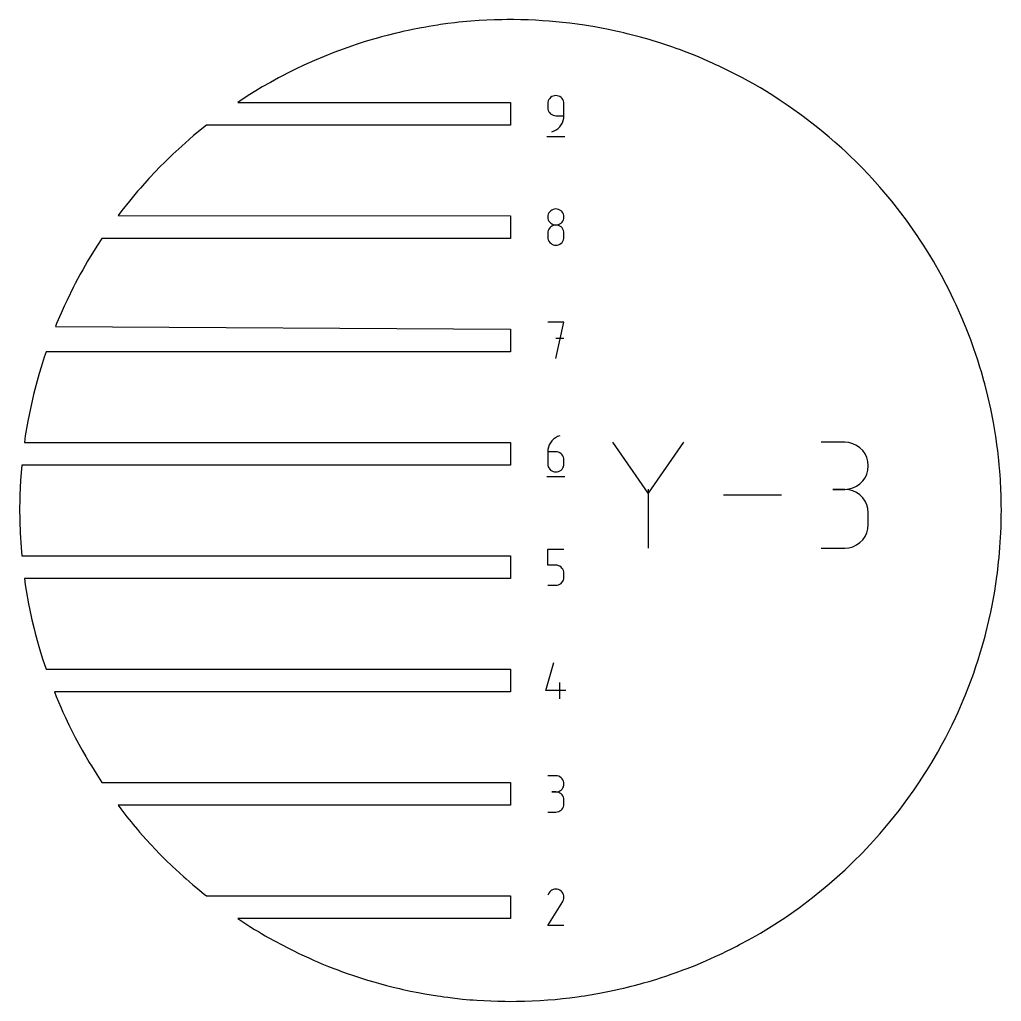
# Model space of a CAD drawing. Extents: x 0 to 1000, y 0 to 1000.
# Drawn here: x 200.6 to 373.8, y 208.8 to 382 of the extents above; entities that cross this region are included whole.
import ezdxf

# ---------------------------------------------------------------- set-up
doc = ezdxf.new("R2010")
doc.units = 0

msp = doc.modelspace()

# ---------------------------------------------------------------- linework, layer by layer
at = {"layer": 'annotation', "color": 1}
for p, q in [((293.825461, 367.457235), (293.802516, 367.20156)), ((293.802516, 367.20156), (293.802516, 366.489959)), ((293.891598, 367.697935), (293.825461, 367.457235)), ((293.996876, 367.919628), (293.891598, 367.697935)), ((294.137244, 368.118281), (293.996876, 367.919628)), ((294.308655, 368.289859), (294.137244, 368.118281)), ((294.507057, 368.43033), (294.308655, 368.289859)), ((294.7284, 368.53566), (294.507057, 368.43033)), ((294.968635, 368.601815), (294.7284, 368.53566)), ((295.223712, 368.624764), (294.968635, 368.601815)), ((295.479318, 368.601815), (295.223712, 368.624764)), ((295.223712, 368.624764), (295.223712, 368.624764)), ((295.719834, 368.53566), (295.479318, 368.601815)), ((295.94126, 368.43033), (295.719834, 368.53566)), ((296.139596, 368.289859), (295.94126, 368.43033)), ((296.310841, 368.118281), (296.139596, 368.289859)), ((296.450995, 367.919628), (296.310841, 368.118281)), ((296.556058, 367.697935), (296.450995, 367.919628)), ((296.62203, 367.457235), (296.556058, 367.697935)), ((296.644909, 367.20156), (296.62203, 367.457235)), ((296.644909, 365.067157), (296.644909, 367.20156)), ((296.644909, 367.20156), (296.644909, 367.20156)), ((293.802516, 366.489959), (293.802516, 366.489959)), ((293.802516, 366.489959), (293.825461, 366.234298)), ((293.825461, 366.234298), (293.891598, 365.993635)), ((293.891598, 365.993635), (293.996876, 365.771995)), ((293.996876, 365.771995), (294.137244, 365.573406)), ((294.137244, 365.573406), (294.308655, 365.401894)), ((294.308655, 365.401894), (294.507057, 365.261487)), ((294.507057, 365.261487), (294.7284, 365.15621)), ((294.7284, 365.15621), (294.968635, 365.090091)), ((294.968635, 365.090091), (295.223712, 365.067157)), ((295.223712, 365.067157), (296.644909, 365.067157)), ((296.172295, 363.462494), (296.373281, 363.828101)), ((296.373281, 363.828101), (296.521615, 364.220891)), ((296.521615, 364.220891), (296.613443, 364.635648)), ((296.613443, 364.635648), (296.644909, 365.067157)), ((294.512512, 362.224764), (294.918932, 362.376216)), ((294.512512, 362.224764), (294.512512, 362.224764)), ((294.918932, 362.376216), (295.291976, 362.580931)), ((295.291976, 362.580931), (295.627787, 362.833693)), ((295.627787, 362.833693), (295.922512, 363.129286)), ((295.922512, 363.129286), (296.172295, 363.462494)), ((293.624916, 361.424764), (296.824916, 361.424764)), ((294.309885, 348.282385), (294.138508, 348.111142)), ((294.508273, 348.422652), (294.309885, 348.282385)), ((294.729633, 348.527877), (294.508273, 348.422652)), ((294.969925, 348.593994), (294.729633, 348.527877)), ((295.225108, 348.616937), (294.969925, 348.593994)), ((295.48029, 348.593994), (295.225108, 348.616937)), ((295.225108, 348.616937), (295.225108, 348.616937)), ((295.720582, 348.527877), (295.48029, 348.593994)), ((295.941942, 348.422652), (295.720582, 348.527877)), ((296.14033, 348.282385), (295.941942, 348.422652)), ((296.311708, 348.111142), (296.14033, 348.282385)), ((293.826843, 347.452227), (293.803911, 347.197747)), ((293.803911, 347.197747), (293.803911, 347.197747)), ((293.803911, 347.197747), (293.826857, 346.942073)), ((293.892947, 347.691997), (293.826843, 347.452227)), ((293.826857, 346.942073), (293.892993, 346.701373)), ((293.998182, 347.912991), (293.892947, 347.691997)), ((293.892993, 346.701373), (293.998271, 346.479679)), ((294.138508, 348.111142), (293.998182, 347.912991)), ((293.998271, 346.479679), (294.13864, 346.281027)), ((296.311576, 346.281027), (296.451944, 346.479679)), ((296.452034, 347.912991), (296.311708, 348.111142)), ((296.451944, 346.479679), (296.557222, 346.701373)), ((296.557268, 347.691997), (296.452034, 347.912991)), ((296.557222, 346.701373), (296.623359, 346.942073)), ((296.623372, 347.452227), (296.557268, 347.691997)), ((296.623359, 346.942073), (296.646304, 347.197747)), ((296.646304, 347.197747), (296.623372, 347.452227)), ((296.646304, 347.197747), (296.646304, 347.197747)), ((293.892947, 344.847904), (293.826843, 344.607297)), ((293.998182, 345.069528), (293.892947, 344.847904)), ((294.138508, 345.26813), (293.998182, 345.069528)), ((294.309885, 345.439675), (294.138508, 345.26813)), ((294.13864, 346.281027), (294.31005, 346.109449)), ((294.508273, 345.580125), (294.309885, 345.439675)), ((294.31005, 346.109449), (294.508452, 345.968978)), ((294.729633, 345.685444), (294.508273, 345.580125)), ((294.508452, 345.968978), (294.729795, 345.863648)), ((294.969925, 345.751596), (294.729633, 345.685444)), ((294.729795, 345.863648), (294.970031, 345.797492)), ((295.225108, 345.774544), (294.969925, 345.751596)), ((294.970031, 345.797492), (295.225108, 345.774544)), ((295.225108, 345.774544), (295.480185, 345.797492)), ((295.48029, 345.75161), (295.225108, 345.774544)), ((295.225108, 345.774544), (295.225108, 345.774544)), ((295.225108, 345.774544), (295.225108, 345.774544)), ((295.480185, 345.797492), (295.72042, 345.863648)), ((295.720582, 345.685491), (295.48029, 345.75161)), ((295.72042, 345.863648), (295.941763, 345.968978)), ((295.941942, 345.580214), (295.720582, 345.685491)), ((295.941763, 345.968978), (296.140165, 346.109449)), ((296.14033, 345.439807), (295.941942, 345.580214)), ((296.140165, 346.109449), (296.311576, 346.281027)), ((296.311708, 345.268295), (296.14033, 345.439807)), ((296.452034, 345.069706), (296.311708, 345.268295)), ((296.557268, 344.848066), (296.452034, 345.069706)), ((296.623372, 344.607403), (296.557268, 344.848066)), ((293.826843, 344.607297), (293.803911, 344.351742)), ((293.803911, 344.351742), (293.803911, 343.643753)), ((293.803911, 343.643753), (293.803911, 343.643753)), ((293.803911, 343.643753), (293.826857, 343.388216)), ((293.826857, 343.388216), (293.892993, 343.147884)), ((293.892993, 343.147884), (293.998271, 342.926725)), ((293.998271, 342.926725), (294.13864, 342.728706)), ((296.311576, 342.728706), (296.451944, 342.926725)), ((296.451944, 342.926725), (296.557222, 343.147884)), ((296.557222, 343.147884), (296.623359, 343.388216)), ((296.623359, 343.388216), (296.646304, 343.643753)), ((296.646304, 344.351742), (296.623372, 344.607403)), ((296.646304, 343.643753), (296.646304, 344.351742)), ((296.646304, 344.351742), (296.646304, 344.351742)), ((294.13864, 342.728706), (294.31005, 342.557794)), ((294.31005, 342.557794), (294.508452, 342.417956)), ((294.508452, 342.417956), (294.729795, 342.31316)), ((294.729795, 342.31316), (294.970031, 342.247373)), ((294.970031, 342.247373), (295.225108, 342.224563)), ((295.225108, 342.224563), (295.480185, 342.247373)), ((295.225108, 342.224563), (295.225108, 342.224563)), ((295.480185, 342.247373), (295.72042, 342.31316)), ((295.72042, 342.31316), (295.941763, 342.417956)), ((295.941763, 342.417956), (296.140165, 342.557794)), ((296.140165, 342.557794), (296.311576, 342.728706)), ((296.645765, 328.624763), (293.79976, 328.624763)), ((295.222963, 322.224763), (296.645765, 328.624763)), ((296.645765, 325.774745), (295.222963, 325.774745)), ((295.528935, 308.472111), (295.155333, 308.266431)), ((295.936072, 308.624763), (295.528935, 308.472111)), ((295.936072, 308.624763), (295.936072, 308.624763)), ((293.924587, 306.622967), (293.832736, 306.207334)), ((294.072984, 307.016491), (293.924587, 306.622967)), ((294.274093, 307.382753), (294.072984, 307.016491)), ((294.524077, 307.716599), (294.274093, 307.382753)), ((294.819102, 308.012876), (294.524077, 307.716599)), ((295.155333, 308.266431), (294.819102, 308.012876)), ((311.534016, 298.460141), (305.2942, 307.483766)), ((317.772658, 307.483766), (311.534016, 298.460141)), ((346.185579, 307.461477), (342.031568, 307.461477)), ((346.932688, 307.394418), (346.185579, 307.461477)), ((347.635692, 307.201164), (346.932688, 307.394418)), ((348.282897, 306.893601), (347.635692, 307.201164)), ((348.862612, 306.483615), (348.282897, 306.893601)), ((293.832736, 306.207334), (293.801267, 305.774744)), ((293.801267, 305.774744), (293.801267, 303.647565)), ((295.222464, 305.774744), (293.801267, 305.774744)), ((295.478069, 305.751934), (295.222464, 305.774744)), ((295.718585, 305.686147), (295.478069, 305.751934)), ((295.940011, 305.581351), (295.718585, 305.686147)), ((296.138347, 305.441513), (295.940011, 305.581351)), ((296.309592, 305.270601), (296.138347, 305.441513)), ((296.449746, 305.072582), (296.309592, 305.270601)), ((296.554809, 304.851423), (296.449746, 305.072582)), ((296.620781, 304.611091), (296.554809, 304.851423)), ((349.363144, 305.983091), (348.862612, 306.483615)), ((349.772801, 305.403915), (349.363144, 305.983091)), ((350.079889, 304.757972), (349.772801, 305.403915)), ((293.801267, 303.647565), (293.801267, 303.647565)), ((293.801267, 303.647565), (293.824213, 303.391905)), ((293.824213, 303.391905), (293.890349, 303.151241)), ((293.890349, 303.151241), (293.995627, 302.929601)), ((296.449746, 302.929601), (296.554809, 303.151241)), ((296.554809, 303.151241), (296.620781, 303.391905)), ((296.64366, 304.355555), (296.620781, 304.611091)), ((296.620781, 303.391905), (296.64366, 303.647565)), ((296.64366, 303.647565), (296.64366, 304.355555)), ((296.64366, 304.355555), (296.64366, 304.355555)), ((350.272716, 304.057149), (350.079889, 304.757972)), ((350.33959, 303.313331), (350.272716, 304.057149)), ((350.272716, 302.566021), (350.33959, 303.313331)), ((350.33959, 303.313331), (350.33959, 303.313331)), ((293.623266, 301.424763), (296.823266, 301.424763)), ((293.995627, 302.929601), (294.135996, 302.731012)), ((294.135996, 302.731012), (294.307406, 302.559501)), ((294.307406, 302.559501), (294.505808, 302.419093)), ((294.505808, 302.419093), (294.727151, 302.313817)), ((294.727151, 302.313817), (294.967387, 302.247698)), ((294.967387, 302.247698), (295.222464, 302.224763)), ((295.222464, 302.224763), (295.478069, 302.247698)), ((295.222464, 302.224763), (295.222464, 302.224763)), ((295.478069, 302.247698), (295.718585, 302.313817)), ((295.718585, 302.313817), (295.940011, 302.419093)), ((295.940011, 302.419093), (296.138347, 302.559501)), ((296.138347, 302.559501), (296.309592, 302.731012)), ((296.309592, 302.731012), (296.449746, 302.929601)), ((349.772801, 301.214493), (350.079889, 301.862479)), ((350.079889, 301.862479), (350.272716, 302.566021)), ((347.635692, 299.413896), (348.282897, 299.721765)), ((348.282897, 299.721765), (348.862612, 300.132347)), ((348.862612, 300.132347), (349.363144, 300.633852)), ((349.363144, 300.633852), (349.772801, 301.214493)), ((311.534016, 299.186302), (311.534016, 288.776051)), ((335.018374, 298.129909), (324.789957, 298.129909)), ((346.185579, 299.153454), (344.105641, 299.153454)), ((344.105641, 299.153454), (346.185579, 299.153454)), ((346.185579, 299.153454), (346.932688, 299.22053)), ((346.932688, 299.086395), (346.185579, 299.153454)), ((346.185579, 299.153454), (346.185579, 299.153454)), ((346.932688, 299.22053), (347.635692, 299.413896)), ((347.635692, 298.893141), (346.932688, 299.086395)), ((348.282897, 298.585578), (347.635692, 298.893141)), ((348.862612, 298.175592), (348.282897, 298.585578)), ((349.363144, 297.675068), (348.862612, 298.175592)), ((349.772801, 297.095892), (349.363144, 297.675068)), ((350.079889, 296.44995), (349.772801, 297.095892)), ((350.272716, 295.749127), (350.079889, 296.44995)), ((350.33959, 295.005309), (350.272716, 295.749127)), ((350.33959, 292.92537), (350.33959, 295.005309)), ((350.33959, 295.005309), (350.33959, 295.005309)), ((350.272716, 292.181243), (350.33959, 292.92537)), ((349.772801, 290.834265), (350.079889, 291.480256)), ((350.079889, 291.480256), (350.272716, 292.181243)), ((347.635692, 289.037402), (348.282897, 289.34484)), ((348.282897, 289.34484), (348.862612, 289.754701)), ((348.862612, 289.754701), (349.363144, 290.255128)), ((349.363144, 290.255128), (349.772801, 290.834265)), ((293.801254, 285.774744), (293.801254, 288.624763)), ((293.801254, 288.624763), (296.643647, 288.624763)), ((342.031568, 288.777224), (346.185579, 288.777224)), ((346.185579, 288.777224), (346.932688, 288.844245)), ((346.185579, 288.777224), (346.185579, 288.777224)), ((346.932688, 288.844245), (347.635692, 289.037402)), ((295.222451, 285.774744), (293.801254, 285.774744)), ((295.477634, 285.751934), (295.222451, 285.774744)), ((295.717925, 285.686147), (295.477634, 285.751934)), ((295.939285, 285.581351), (295.717925, 285.686147)), ((296.137674, 285.441513), (295.939285, 285.581351)), ((296.309051, 285.270601), (296.137674, 285.441513)), ((296.449377, 285.072582), (296.309051, 285.270601)), ((296.554612, 284.851423), (296.449377, 285.072582)), ((296.620715, 284.611091), (296.554612, 284.851423)), ((296.643647, 284.355555), (296.620715, 284.611091)), ((296.643647, 283.647565), (296.643647, 284.355555)), ((296.643647, 284.355555), (296.643647, 284.355555)), ((295.477528, 282.247698), (295.717763, 282.313816)), ((295.717763, 282.313816), (295.939107, 282.419093)), ((295.939107, 282.419093), (296.137508, 282.559501)), ((296.137508, 282.559501), (296.308919, 282.731012)), ((296.308919, 282.731012), (296.449288, 282.929601)), ((296.449288, 282.929601), (296.554565, 283.151241)), ((296.554565, 283.151241), (296.620702, 283.391904)), ((296.620702, 283.391904), (296.643647, 283.647565)), ((293.801254, 282.224763), (295.222451, 282.224763)), ((295.222451, 282.224763), (295.477528, 282.247698)), ((295.222451, 282.224763), (295.222451, 282.224763)), ((293.446162, 263.647565), (294.865352, 268.624763)), ((295.93456, 262.224763), (295.93456, 265.067156)), ((296.999755, 263.647565), (293.446162, 263.647565)), ((295.225104, 248.617338), (293.803908, 248.617338)), ((295.48071, 248.594395), (295.225104, 248.617338)), ((295.721226, 248.528278), (295.48071, 248.594395)), ((295.942652, 248.423052), (295.721226, 248.528278)), ((296.140988, 248.282785), (295.942652, 248.423052)), ((296.312233, 248.111543), (296.140988, 248.282785)), ((296.452387, 247.913392), (296.312233, 248.111543)), ((296.55745, 247.692398), (296.452387, 247.913392)), ((296.623421, 247.452628), (296.55745, 247.692398)), ((295.721226, 245.864049), (295.942652, 245.969379)), ((295.942652, 245.969379), (296.140988, 246.109849)), ((296.140988, 246.109849), (296.312233, 246.281428)), ((296.312233, 246.281428), (296.452387, 246.48008)), ((296.452387, 246.48008), (296.55745, 246.701773)), ((296.55745, 246.701773), (296.623421, 246.942474)), ((296.646301, 247.198148), (296.623421, 247.452628)), ((296.623421, 246.942474), (296.646301, 247.198148)), ((296.646301, 247.198148), (296.646301, 247.198148)), ((295.225104, 245.774945), (294.513503, 245.774945)), ((294.513503, 245.774945), (295.225104, 245.774945)), ((295.225104, 245.774945), (295.48071, 245.797893)), ((295.48071, 245.752002), (295.225104, 245.774945)), ((295.225104, 245.774945), (295.225104, 245.774945)), ((295.48071, 245.797893), (295.721226, 245.864049)), ((295.721226, 245.685885), (295.48071, 245.752002)), ((295.942652, 245.580659), (295.721226, 245.685885)), ((296.140988, 245.440392), (295.942652, 245.580659)), ((296.312233, 245.26915), (296.140988, 245.440392)), ((296.452387, 245.070998), (296.312233, 245.26915)), ((296.55745, 244.850005), (296.452387, 245.070998)), ((296.623421, 244.610235), (296.55745, 244.850005)), ((296.646301, 244.355755), (296.623421, 244.610235)), ((296.646301, 243.644153), (296.646301, 244.355755)), ((296.646301, 244.355755), (296.646301, 244.355755)), ((295.942652, 242.41916), (296.140988, 242.559384)), ((296.140988, 242.559384), (296.312233, 242.730593)), ((296.312233, 242.730593), (296.452387, 242.928731)), ((296.452387, 242.928731), (296.55745, 243.149742)), ((296.55745, 243.149742), (296.623421, 243.389568)), ((296.623421, 243.389568), (296.646301, 243.644153)), ((293.803908, 242.224963), (295.225104, 242.224963)), ((295.225104, 242.224963), (295.48071, 242.247893)), ((295.225104, 242.224963), (295.225104, 242.224963)), ((295.48071, 242.247893), (295.721226, 242.313977)), ((295.721226, 242.313977), (295.942652, 242.41916)), ((295.217948, 228.624607), (294.975945, 228.602137)), ((295.462518, 228.605355), (295.217948, 228.624607)), ((293.993579, 227.913109), (293.806949, 227.555101)), ((294.141684, 228.123125), (293.993579, 227.913109)), ((294.319378, 228.29844), (294.141684, 228.123125)), ((294.521256, 228.43765), (294.319378, 228.29844)), ((294.741913, 228.53935), (294.521256, 228.43765)), ((294.975945, 228.602137), (294.741913, 228.53935)), ((295.70425, 228.542979), (295.462518, 228.605355)), ((295.93774, 228.436074), (295.70425, 228.542979)), ((296.146572, 228.287783), (295.93774, 228.436074)), ((295.93774, 228.436074), (295.93774, 228.436074)), ((296.321179, 228.109835), (296.146572, 228.287783)), ((296.460006, 227.907683), (296.321179, 228.109835)), ((296.561503, 227.686782), (296.460006, 227.907683)), ((296.624117, 227.452585), (296.561503, 227.686782)), ((296.563131, 226.724755), (296.626483, 226.966118)), ((296.646294, 227.210545), (296.624117, 227.452585)), ((296.626483, 226.966118), (296.646294, 227.210545)), ((293.802935, 222.224711), (296.429399, 226.452981)), ((296.429399, 226.452981), (296.432539, 226.456866)), ((296.429399, 226.452981), (296.429399, 226.452981)), ((296.432539, 226.456866), (296.43555, 226.460785)), ((296.43555, 226.460785), (296.438452, 226.464769)), ((296.438452, 226.464769), (296.441265, 226.468852)), ((296.441265, 226.468852), (296.444008, 226.473068)), ((296.444008, 226.473068), (296.446702, 226.477449)), ((296.446702, 226.477449), (296.449366, 226.482028)), ((296.449366, 226.482028), (296.452021, 226.486838)), ((296.452021, 226.486838), (296.454685, 226.491912)), ((296.454685, 226.491912), (296.563131, 226.724755)), ((296.454685, 226.491912), (296.454685, 226.491912)), ((296.645328, 222.224711), (293.802935, 222.224711))]:
    msp.add_line(p, q, dxfattribs=at)
at = {"layer": 'boundary', "color": 5}
for p, q in [((274.34954, 381.054493), (273.570666, 380.935542)), ((274.864481, 381.133136), (274.34954, 381.054493)), ((276.142881, 381.310129), (274.864481, 381.133136)), ((277.407619, 381.467075), (276.142881, 381.310129)), ((278.117642, 381.544664), (277.407619, 381.467075)), ((278.800842, 381.614239), (278.117642, 381.544664)), ((280.249424, 381.740005), (278.800842, 381.614239)), ((281.667817, 381.840754), (280.249424, 381.740005)), ((283.054605, 381.917547), (281.667817, 381.840754)), ((284.40241, 381.971425), (283.054605, 381.917547)), ((285.726381, 382.004017), (284.40241, 381.971425)), ((286.55332, 382.016627), (285.726381, 382.004017)), ((287.224983, 382.019216), (286.55332, 382.016627)), ((287.734337, 382.015298), (287.224983, 382.019216)), ((289.055643, 381.997594), (287.734337, 382.015298)), ((290.358314, 381.960618), (289.055643, 381.997594)), ((291.632522, 381.905939), (290.358314, 381.960618)), ((292.854558, 381.836279), (291.632522, 381.905939)), ((294.034551, 381.753038), (292.854558, 381.836279)), ((295.207453, 381.655061), (294.034551, 381.753038)), ((296.376957, 381.542303), (295.207453, 381.655061)), ((297.670664, 381.391379), (296.376957, 381.542303)), ((298.977912, 381.219535), (297.670664, 381.391379)), ((300.300565, 381.026203), (298.977912, 381.219535)), ((300.959262, 380.920288), (300.300565, 381.026203)), ((265.72411, 379.307377), (264.466316, 378.980903)), ((266.802942, 379.576323), (265.72411, 379.307377)), ((267.642944, 379.773661), (266.802942, 379.576323)), ((268.203259, 379.905291), (267.642944, 379.773661)), ((269.465393, 380.183492), (268.203259, 379.905291)), ((269.963816, 380.28771), (269.465393, 380.183492)), ((271.167902, 380.519135), (269.963816, 380.28771)), ((272.25961, 380.716723), (271.167902, 380.519135)), ((272.788753, 380.805038), (272.25961, 380.716723)), ((273.570666, 380.935542), (272.788753, 380.805038)), ((302.103794, 380.729527), (300.959262, 380.920288)), ((303.250507, 380.524874), (302.103794, 380.729527)), ((304.492117, 380.28771), (303.250507, 380.524874)), ((305.785691, 380.009136), (304.492117, 380.28771)), ((306.672164, 379.804973), (305.785691, 380.009136)), ((307.216696, 379.679562), (306.672164, 379.804973)), ((307.815968, 379.532666), (307.216696, 379.679562)), ((308.967545, 379.246122), (307.815968, 379.532666)), ((259.973251, 377.625039), (259.326769, 377.405973)), ((260.894873, 377.921575), (259.973251, 377.625039)), ((261.394233, 378.075019), (260.894873, 377.921575)), ((262.423453, 378.391277), (261.394233, 378.075019)), ((263.915708, 378.827947), (262.423453, 378.391277)), ((264.466316, 378.980903), (263.915708, 378.827947)), ((310.167862, 378.931771), (308.967545, 379.246122)), ((311.693727, 378.490557), (310.167862, 378.931771)), ((312.418602, 378.270005), (311.693727, 378.490557)), ((313.577989, 377.912507), (312.418602, 378.270005)), ((314.829824, 377.507183), (313.577989, 377.912507)), ((256.065055, 376.227144), (254.34905, 375.535377)), ((257.715665, 376.835795), (256.065055, 376.227144)), ((259.326769, 377.405973), (257.715665, 376.835795)), ((315.865586, 377.143491), (314.829824, 377.507183)), ((316.432696, 376.944357), (315.865586, 377.143491)), ((317.013998, 376.731592), (316.432696, 376.944357)), ((318.39673, 376.220873), (317.013998, 376.731592)), ((319.780609, 375.666559), (318.39673, 376.220873)), ((252.651562, 374.824927), (250.760608, 373.967046)), ((254.34905, 375.535377), (252.651562, 374.824927)), ((320.488428, 375.372289), (319.780609, 375.666559)), ((321.924824, 374.769272), (320.488428, 375.372289)), ((322.832223, 374.358343), (321.924824, 374.769272)), ((323.346908, 374.125262), (322.832223, 374.358343)), ((324.008198, 373.815571), (323.346908, 374.125262)), ((248.116672, 372.681427), (246.908958, 372.064288)), ((249.283405, 373.271065), (248.116672, 372.681427)), ((250.760608, 373.967046), (249.283405, 373.271065)), ((325.22434, 373.24476), (324.008198, 373.815571)), ((326.377358, 372.658934), (325.22434, 373.24476)), ((327.573178, 372.045086), (326.377358, 372.658934)), ((244.869118, 370.953), (243.43791, 370.138402)), ((246.268713, 371.727137), (244.869118, 370.953)), ((246.908958, 372.064288), (246.268713, 371.727137)), ((328.180268, 371.727137), (327.573178, 372.045086)), ((329.197077, 371.167783), (328.180268, 371.727137)), ((329.963501, 370.733813), (329.197077, 371.167783)), ((331.306027, 369.9654), (329.963501, 370.733813)), ((242.743749, 369.723541), (240.760908, 368.50578)), ((243.43791, 370.138402), (242.743749, 369.723541)), ((332.370319, 369.314992), (331.306027, 369.9654)), ((333.689622, 368.50578), (332.370319, 369.314992)), ((240.760908, 368.50578), (239.121099, 367.424764)), ((239.121099, 367.424764), (287.224916, 367.424764)), ((287.224916, 367.424764), (287.224916, 363.424764)), ((334.787982, 367.782435), (333.689622, 368.50578)), ((336.223382, 366.830234), (334.787982, 367.782435)), ((337.210807, 366.13041), (336.223382, 366.830234)), ((338.222351, 365.413488), (337.210807, 366.13041)), ((338.636695, 365.112764), (338.222351, 365.413488)), ((339.633106, 364.353647), (338.636695, 365.112764)), ((340.940587, 363.354356), (339.633106, 364.353647)), ((233.602489, 363.424764), (231.314603, 361.556047)), ((287.224916, 363.424764), (233.602489, 363.424764)), ((342.049187, 362.447382), (340.940587, 363.354356)), ((343.428465, 361.307091), (342.049187, 362.447382)), ((230.511256, 360.86309), (229.21285, 359.718913)), ((231.314603, 361.556047), (230.511256, 360.86309)), ((344.453377, 360.407416), (343.428465, 361.307091)), ((345.237723, 359.718913), (344.453377, 360.407416)), ((229.21285, 359.718913), (227.66159, 358.282946)), ((345.651963, 359.336941), (345.237723, 359.718913)), ((346.248689, 358.786701), (345.651963, 359.336941)), ((346.840024, 358.230118), (346.248689, 358.786701)), ((226.365159, 357.018154), (225.27163, 355.932444)), ((227.196962, 357.844009), (226.365159, 357.018154)), ((227.66159, 358.282946), (227.196962, 357.844009)), ((347.250247, 357.844009), (346.840024, 358.230118)), ((348.016427, 357.086119), (347.250247, 357.844009)), ((349.235074, 355.877968), (348.016427, 357.086119)), ((224.642458, 355.275536), (223.430427, 353.985336)), ((225.27163, 355.932444), (224.642458, 355.275536)), ((350.352177, 354.69299), (349.235074, 355.877968)), ((223.430427, 353.985336), (221.933687, 352.308615)), ((351.019293, 353.985336), (350.352177, 354.69299)), ((351.506145, 353.441854), (351.019293, 353.985336)), ((352.406581, 352.43668), (351.506145, 353.441854)), ((221.434385, 351.735695), (219.981255, 349.989135)), ((221.933687, 352.308615), (221.434385, 351.735695)), ((352.787162, 352.003856), (352.406581, 352.43668)), ((353.770332, 350.82608), (352.787162, 352.003856)), ((219.981255, 349.989135), (218.672527, 348.330486)), ((354.468993, 349.989135), (353.770332, 350.82608)), ((354.885488, 349.46304), (354.468993, 349.989135)), ((218.672527, 348.330486), (218.014935, 347.472257)), ((356.084041, 347.942355), (354.885488, 349.46304)), ((218.014935, 347.472257), (287.22591, 347.424764)), ((287.22591, 347.424764), (287.22591, 343.424763)), ((357.057987, 346.620412), (356.084041, 347.942355)), ((357.614724, 345.864753), (357.057987, 346.620412)), ((358.118324, 345.142091), (357.614724, 345.864753)), ((359.083174, 343.757511), (358.118324, 345.142091)), ((215.152328, 343.424764), (214.358046, 342.213663)), ((287.22591, 343.424763), (215.152328, 343.424764)), ((359.395842, 343.282271), (359.083174, 343.757511)), ((360.185657, 342.061469), (359.395842, 343.282271)), ((213.965528, 341.605123), (212.614829, 339.381004)), ((214.358046, 342.213663), (213.965528, 341.605123)), ((360.480896, 341.605123), (360.185657, 342.061469)), ((361.191229, 340.438987), (360.480896, 341.605123)), ((361.83568, 339.381004), (361.191229, 340.438987)), ((211.757191, 337.876779), (211.331192, 337.129612)), ((212.614829, 339.381004), (211.757191, 337.876779)), ((362.183978, 338.771955), (361.83568, 339.381004)), ((363.268459, 336.858322), (362.183978, 338.771955)), ((211.331192, 337.129612), (210.43334, 335.447827)), ((364.082072, 335.314504), (363.268459, 336.858322)), ((210.120399, 334.852326), (208.991207, 332.550562)), ((210.43334, 335.447827), (210.120399, 334.852326)), ((364.325644, 334.852326), (364.082072, 335.314504)), ((364.979932, 333.522418), (364.325644, 334.852326)), ((208.991207, 332.550562), (208.498057, 331.469945)), ((365.458073, 332.550562), (364.979932, 333.522418)), ((365.851113, 331.691773), (365.458073, 332.550562)), ((208.498057, 331.469945), (207.930254, 330.225755)), ((366.693011, 329.822574), (365.851113, 331.691773)), ((207.930254, 330.225755), (207.156365, 328.395331)), ((367.515755, 327.879347), (366.693011, 329.822574)), ((207.156365, 328.395331), (206.938211, 327.879347)), ((206.938211, 327.879347), (287.223766, 327.424763)), ((287.223766, 327.424763), (287.223765, 323.424763)), ((368.427052, 325.51278), (367.515755, 327.879347)), ((368.973127, 323.965951), (368.427052, 325.51278)), ((369.269107, 323.127545), (368.973127, 323.965951)), ((204.964691, 322.459988), (204.408491, 320.725114)), ((205.28335, 323.424763), (204.964691, 322.459988)), ((287.223765, 323.424763), (205.28335, 323.424763)), ((369.652738, 321.934169), (369.269107, 323.127545)), ((204.408491, 320.725114), (204.076729, 319.579303)), ((370.041415, 320.725114), (369.652738, 321.934169)), ((370.291399, 319.864088), (370.041415, 320.725114)), ((204.076729, 319.579303), (203.70833, 318.306972)), ((370.743473, 318.306972), (370.291399, 319.864088)), ((203.70833, 318.306972), (203.303864, 316.744585)), ((370.886533, 317.755845), (370.743473, 318.306972)), ((371.435599, 315.609578), (370.886533, 317.755845)), ((203.078655, 315.874631), (202.639695, 313.953948)), ((203.303864, 316.744585), (203.078655, 315.874631)), ((371.943983, 313.385326), (371.435599, 315.609578)), ((202.639695, 313.953948), (202.519855, 313.429589)), ((202.519855, 313.429589), (202.078423, 311.205842)), ((372.417255, 310.97337), (371.943983, 313.385326)), ((202.078423, 311.205842), (201.631158, 308.596042)), ((372.828516, 308.507508), (372.417255, 310.97337)), ((201.631158, 308.596042), (201.467875, 307.424763)), ((373.086559, 306.631545), (372.828516, 308.507508)), ((201.467875, 307.424763), (287.223266, 307.424763)), ((287.223266, 307.424763), (287.223266, 303.424763)), ((373.168818, 306.033517), (373.086559, 306.631545)), ((373.363708, 304.227833), (373.168818, 306.033517)), ((200.9971, 303.424763), (200.793186, 300.78208)), ((287.223266, 303.424763), (200.9971, 303.424763)), ((373.447022, 303.455926), (373.363708, 304.227833)), ((373.582546, 301.704001), (373.447022, 303.455926)), ((373.653865, 300.78208), (373.582546, 301.704001)), ((200.793186, 300.78208), (200.669335, 298.104386)), ((373.731417, 299.109708), (373.653865, 300.78208)), ((200.669335, 298.104386), (200.660996, 297.563275)), ((373.778038, 298.104385), (373.731417, 299.109708)), ((373.80329, 296.470133), (373.778038, 298.104385)), ((200.660996, 297.563275), (200.62804, 295.424766)), ((373.819442, 295.424766), (373.80329, 296.470133)), ((200.62804, 295.424766), (200.638413, 294.08156)), ((373.809038, 294.081561), (373.813118, 294.608151)), ((373.813118, 294.608151), (373.819442, 295.424766)), ((200.638413, 294.08156), (200.65474, 293.547342)), ((200.65474, 293.547342), (200.718688, 291.4551)), ((373.759206, 292.455169), (373.809038, 294.081561)), ((200.718688, 291.4551), (200.871982, 288.914717)), ((373.629238, 289.813379), (373.728565, 291.4551)), ((373.728565, 291.4551), (373.759206, 292.455169)), ((373.574867, 288.914717), (373.629238, 289.813379)), ((200.871982, 288.914717), (201.005996, 287.424763)), ((373.414515, 287.136479), (373.574867, 288.914717)), ((201.005996, 287.424763), (287.223254, 287.424763)), ((287.223254, 287.424763), (287.223254, 283.424763)), ((373.109315, 284.399036), (373.342779, 286.340956)), ((373.342779, 286.340956), (373.414515, 287.136479)), ((373.033378, 283.767394), (373.109315, 284.399036)), ((287.223254, 283.424763), (201.463504, 283.424763)), ((201.463504, 283.424763), (201.631152, 282.307455)), ((201.631152, 282.307455), (201.785826, 281.291095)), ((372.648383, 281.208135), (373.033378, 283.767394)), ((201.785826, 281.291095), (202.20635, 278.977253)), ((372.189714, 278.670288), (372.648383, 281.208135)), ((202.20635, 278.977253), (202.68022, 276.714388)), ((371.614111, 275.989806), (371.943988, 277.506385)), ((371.943988, 277.506385), (372.189714, 278.670288)), ((202.68022, 276.714388), (202.799072, 276.157919)), ((202.799072, 276.157919), (203.186492, 274.568357)), ((371.075458, 273.785707), (371.614111, 275.989806)), ((203.186492, 274.568357), (203.377242, 273.785707)), ((203.377242, 273.785707), (203.73321, 272.483636)), ((370.934367, 273.271013), (371.075458, 273.785707)), ((203.73321, 272.483636), (204.022302, 271.426202)), ((370.428659, 271.426202), (370.934367, 273.271013)), ((204.022302, 271.426202), (204.323144, 270.434566)), ((204.323144, 270.434566), (204.73385, 269.080792)), ((369.715167, 269.080792), (370.15042, 270.511569)), ((370.15042, 270.511569), (370.428659, 271.426202)), ((204.73385, 269.080792), (204.953953, 268.421333)), ((369.256343, 267.709798), (369.715167, 269.080792)), ((204.953953, 268.421333), (205.286571, 267.424763)), ((205.286571, 267.424763), (287.223761, 267.424763)), ((287.223761, 267.424763), (287.223761, 263.424763)), ((368.089868, 264.437759), (368.935421, 266.750859)), ((368.935421, 266.750859), (369.256343, 267.709798)), ((287.223761, 263.424763), (206.764037, 263.424763)), ((206.764037, 263.424763), (207.092576, 262.607095)), ((367.437539, 262.794218), (368.089868, 264.437759)), ((207.092576, 262.607095), (207.885365, 260.746164)), ((366.184596, 259.86751), (367.096086, 261.961404)), ((367.096086, 261.961404), (367.437539, 262.794218)), ((207.885365, 260.746164), (208.266758, 259.86751)), ((208.266758, 259.86751), (208.708397, 258.921645)), ((365.769342, 258.980687), (366.184596, 259.86751)), ((208.708397, 258.921645), (209.3194, 257.613042)), ((365.12894, 257.613042), (365.769342, 258.980687)), ((209.3194, 257.613042), (209.55931, 257.133607)), ((209.55931, 257.133607), (210.433341, 255.386935)), ((364.288578, 255.93846), (365.12894, 257.613042)), ((210.433341, 255.386935), (211.362198, 253.676182)), ((363.268462, 253.999971), (364.008719, 255.380784)), ((364.008719, 255.380784), (364.288578, 255.93846)), ((211.362198, 253.676182), (211.635987, 253.17204)), ((211.635987, 253.17204), (212.310331, 252.006494)), ((362.604525, 252.805081), (363.268462, 253.999971)), ((212.310331, 252.006494), (212.899521, 250.988113)), ((361.55012, 250.988113), (362.604525, 252.805081)), ((212.899521, 250.988113), (213.277756, 250.37299)), ((213.277756, 250.37299), (214.22635, 248.830287)), ((360.21929, 248.830287), (360.660963, 249.546419)), ((360.660963, 249.546419), (361.55012, 250.988113)), ((214.22635, 248.830287), (215.156093, 247.424763)), ((359.395848, 247.571373), (360.21929, 248.830287)), ((215.156093, 247.424763), (287.225907, 247.424763)), ((287.225907, 247.424763), (287.225907, 243.424763)), ((357.33608, 244.597972), (358.423356, 246.142042)), ((358.423356, 246.142042), (358.816121, 246.699821)), ((358.816121, 246.699821), (359.395848, 247.571373)), ((355.785053, 242.514613), (357.33608, 244.597972)), ((287.225907, 243.424763), (217.982522, 243.424763)), ((217.982522, 243.424763), (218.46359, 242.786835)), ((218.46359, 242.786835), (219.567757, 241.387521)), ((354.162312, 240.485051), (355.785053, 242.514613)), ((219.567757, 241.387521), (220.286921, 240.485051)), ((220.286921, 240.485051), (220.675777, 240.02218)), ((220.675777, 240.02218), (221.43439, 239.119172)), ((221.43439, 239.119172), (221.797774, 238.694515)), ((352.406572, 238.405834), (354.162312, 240.485051)), ((221.797774, 238.694515), (222.946723, 237.408576)), ((222.946723, 237.408576), (223.764458, 236.50118)), ((350.684087, 236.50118), (352.406572, 238.405834)), ((223.764458, 236.50118), (224.642456, 235.575274)), ((224.642456, 235.575274), (225.256303, 234.940347)), ((349.235078, 234.97846), (350.684087, 236.50118)), ((225.256303, 234.940347), (225.623468, 234.560576)), ((225.623468, 234.560576), (226.433785, 233.763456)), ((346.886013, 232.655714), (348.087313, 233.833094)), ((348.087313, 233.833094), (348.829574, 234.560576)), ((348.829574, 234.560576), (349.235078, 234.97846)), ((226.433785, 233.763456), (227.559864, 232.655714)), ((227.559864, 232.655714), (228.802431, 231.51404)), ((346.248696, 232.061315), (346.886013, 232.655714)), ((228.802431, 231.51404), (229.594275, 230.787714)), ((229.594275, 230.787714), (229.991852, 230.440522)), ((229.991852, 230.440522), (230.511258, 229.986943)), ((343.42846, 229.546943), (344.854813, 230.787714)), ((344.854813, 230.787714), (346.248696, 232.061315)), ((230.511258, 229.986943), (231.193193, 229.404022)), ((231.193193, 229.404022), (231.715353, 228.957678)), ((231.715353, 228.957678), (232.398673, 228.401396)), ((340.522029, 227.166678), (342.736292, 228.957678)), ((342.736292, 228.957678), (343.42846, 229.546943)), ((232.398673, 228.401396), (233.208413, 227.742196)), ((233.208413, 227.742196), (233.607185, 227.424763)), ((233.607185, 227.424763), (287.224934, 227.424763)), ((287.224934, 227.424763), (287.224934, 223.424763)), ((338.202606, 225.415773), (340.522029, 227.166678)), ((335.767402, 223.705988), (338.202606, 225.415773)), ((287.224934, 223.424763), (239.115685, 223.424763)), ((239.115685, 223.424763), (239.661456, 223.066869)), ((333.204462, 222.038315), (335.767402, 223.705988)), ((239.661456, 223.066869), (240.52469, 222.500797)), ((240.52469, 222.500797), (241.248494, 222.038315)), ((241.248494, 222.038315), (242.077539, 221.533727)), ((331.306029, 220.888557), (333.204462, 222.038315)), ((242.077539, 221.533727), (242.743747, 221.128248)), ((242.743747, 221.128248), (243.281116, 220.809977)), ((243.281116, 220.809977), (243.950109, 220.413747)), ((243.950109, 220.413747), (244.481731, 220.113894)), ((244.481731, 220.113894), (245.68575, 219.447779)), ((329.197077, 219.682555), (330.500186, 220.413747)), ((330.500186, 220.413747), (331.306029, 220.888557)), ((245.68575, 219.447779), (246.806927, 218.833236)), ((246.806927, 218.833236), (248.072844, 218.190666)), ((326.3358, 218.169837), (327.17224, 218.590947)), ((327.17224, 218.590947), (327.639109, 218.833235)), ((327.639109, 218.833235), (329.197077, 219.682555)), ((248.072844, 218.190666), (248.870588, 217.786727)), ((248.870588, 217.786727), (249.867381, 217.2977)), ((249.867381, 217.2977), (250.436787, 217.031895)), ((250.436787, 217.031895), (251.620637, 216.492384)), ((251.620637, 216.492384), (252.584961, 216.056941)), ((321.816245, 216.037165), (323.346912, 216.72397)), ((323.346912, 216.72397), (324.583379, 217.2977)), ((324.583379, 217.2977), (325.224338, 217.610265)), ((325.224338, 217.610265), (326.3358, 218.169837)), ((252.584961, 216.056941), (253.155775, 215.808051)), ((253.155775, 215.808051), (253.957682, 215.475555)), ((253.957682, 215.475555), (255.125011, 215.003188)), ((255.125011, 215.003188), (256.057791, 214.630427)), ((318.408344, 214.638779), (319.780614, 215.183322)), ((319.780614, 215.183322), (321.297412, 215.80805)), ((321.297412, 215.80805), (321.816245, 216.037165)), ((256.057791, 214.630427), (256.747891, 214.365164)), ((256.747891, 214.365164), (257.430982, 214.115667)), ((257.430982, 214.115667), (258.585787, 213.706668)), ((258.585787, 213.706668), (259.326768, 213.446917)), ((259.326768, 213.446917), (260.747985, 212.969888)), ((313.697709, 212.969888), (314.829826, 213.346666)), ((314.829826, 213.346666), (315.564363, 213.602142)), ((315.564363, 213.602142), (316.432698, 213.904155)), ((316.432698, 213.904155), (317.704293, 214.365164)), ((317.704293, 214.365164), (318.408344, 214.638779)), ((260.747985, 212.969888), (262.002703, 212.585948)), ((262.002703, 212.585948), (263.137122, 212.251085)), ((263.137122, 212.251085), (263.915708, 212.025449)), ((263.915708, 212.025449), (265.374615, 211.624076)), ((265.374615, 211.624076), (266.507687, 211.344339)), ((266.507687, 211.344339), (267.631985, 211.078612)), ((307.216695, 211.169233), (308.527716, 211.487431)), ((308.527716, 211.487431), (309.063309, 211.623041)), ((309.063309, 211.623041), (310.167861, 211.922627)), ((310.167861, 211.922627), (310.682553, 212.070018)), ((310.682553, 212.070018), (311.693728, 212.359586)), ((311.693728, 212.359586), (313.016288, 212.758113)), ((313.016288, 212.758113), (313.697709, 212.969888)), ((267.631985, 211.078612), (268.203258, 210.945727)), ((268.203258, 210.945727), (268.749559, 210.826497)), ((268.749559, 210.826497), (269.577984, 210.645692)), ((269.577984, 210.645692), (270.929389, 210.370329)), ((270.929389, 210.370329), (272.09041, 210.159939)), ((272.09041, 210.159939), (273.212042, 209.972264)), ((273.212042, 209.972264), (274.332138, 209.797892)), ((274.332138, 209.797892), (274.864482, 209.717412)), ((274.864482, 209.717412), (275.451998, 209.636891)), ((275.451998, 209.636891), (276.142882, 209.542205)), ((297.670663, 209.461772), (298.977911, 209.631882)), ((298.977911, 209.631882), (299.685097, 209.73421)), ((299.685097, 209.73421), (300.300564, 209.823266)), ((300.300564, 209.823266), (301.277172, 209.978715)), ((301.277172, 209.978715), (302.931549, 210.260609)), ((302.931549, 210.260609), (304.380922, 210.543364)), ((304.380922, 210.543364), (305.785692, 210.842905)), ((305.785692, 210.842905), (306.561717, 211.01987)), ((306.561717, 211.01987), (307.216695, 211.169233)), ((276.142882, 209.542205), (277.407619, 209.38684)), ((277.407619, 209.38684), (278.727626, 209.244048)), ((278.727626, 209.244048), (280.043723, 209.121637)), ((280.043723, 209.121637), (280.608611, 209.077745)), ((280.608611, 209.077745), (281.302754, 209.026729)), ((281.302754, 209.026729), (282.533792, 208.95342)), ((282.533792, 208.95342), (283.7738, 208.896585)), ((283.7738, 208.896585), (285.011658, 208.85699)), ((285.011658, 208.85699), (286.295025, 208.834288)), ((286.295025, 208.834288), (287.089711, 208.828345)), ((287.089711, 208.828345), (288.303646, 208.836039)), ((288.303646, 208.836039), (289.675196, 208.86337)), ((289.675196, 208.86337), (291.074813, 208.913069)), ((291.074813, 208.913069), (292.46068, 208.983779)), ((292.46068, 208.983779), (293.819029, 209.073772)), ((293.819029, 209.073772), (295.095, 209.183198)), ((295.095, 209.183198), (296.376956, 209.312372)), ((296.376956, 209.312372), (297.670663, 209.461772))]:
    msp.add_line(p, q, dxfattribs=at)

doc.saveas('drawing.dxf')
